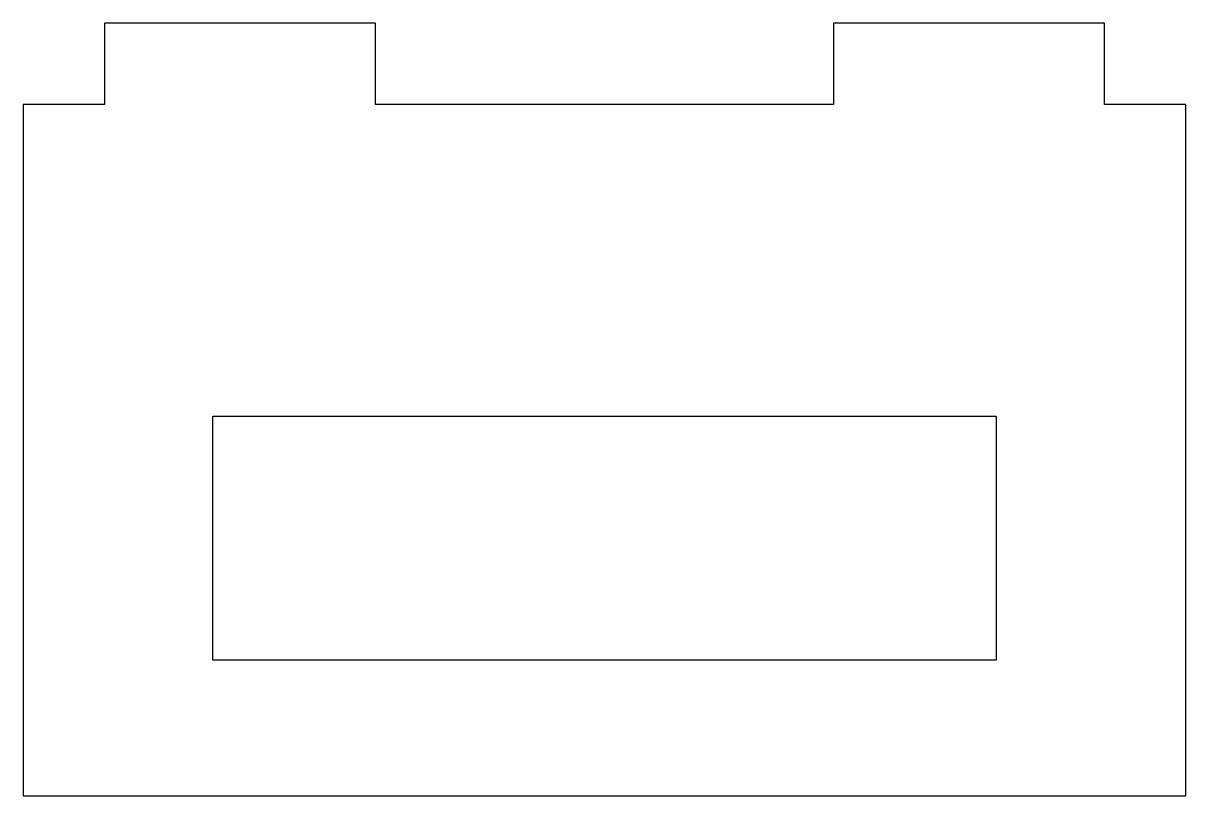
# Model space of a CAD drawing. Header units: millimetres. Extents: x 0 to 42.9, y 0 to 28.5.
import ezdxf

# ---------------------------------------------------------------- set-up
doc = ezdxf.new("R2010")
doc.units = ezdxf.units.MM
doc.layers.add('CUT', color=1, linetype='CONTINUOUS')

msp = doc.modelspace()

# ---------------------------------------------------------------- linework, layer by layer
at = {"layer": 'CUT', "color": 1}
for points in [[(0, 0), (42.9038, 0), (42.9038, 25.5), (39.9038, 25.5), (39.9038, 28.5), (29.9038, 28.5), (29.9038, 25.5), (13, 25.5), (13, 28.5), (3, 28.5), (3, 25.5), (0, 25.5)], [(7, 5), (7, 14), (35.9038, 14), (35.9038, 5)]]:
    msp.add_lwpolyline(points, close=True, dxfattribs=at)

doc.saveas('drawing.dxf')
